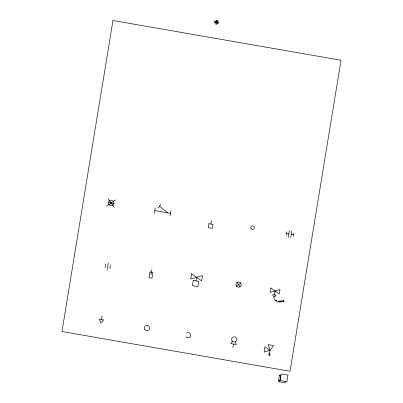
<?xml version="1.0" encoding="UTF-8"?>
<svg xmlns="http://www.w3.org/2000/svg" width="403" height="403" viewBox="0 0 403 403"><rect width="100%" height="100%" fill="white"/><g stroke="black" fill="none" stroke-linecap="round" stroke-linejoin="round"><path stroke-width="0.6" d="M104.997 267.738L105.581 264.182M107.117 269.934L108.281 262.827M101.46 319.564L102.1 315.675M109.823 268.579L110.402 265.023M154.359 213.273L155.231 207.938M151.029 274.796L151.896 269.511M170.051 216.003L170.927 210.673M217.207 22.971L217.413 21.722M196.014 280.851L196.599 277.299M210.96 224.043L211.545 220.491M232.929 347.608L233.513 344.051M274.413 294.905L275.058 290.966M286.125 235.312L286.704 231.755M288.246 237.508L289.409 230.4M269.103 355.92L270.005 350.409L268.141 344.6L273.617 345.552L270.005 350.409L264.096 352.121L264.967 346.792L270.005 350.409M290.659 237.926L291.822 230.818M293.359 236.571L293.943 233.015M280.014 380.558L281.108 373.893L287.949 375.087L286.855 381.752L279.219 380.437L279.002 381.772L285.203 382.85L285.42 381.515M158.389 208.044L160.767 204.492M232.466 341.306L230.778 343.573L236.249 344.53L235.377 341.815M106.699 206.104L115.676 199.913M236.41 286.095L240.722 283.123M216.058 21.404L217.403 21.636M215.827 22.815L217.172 23.052M108.452 202.533L113.923 203.485M154.792 210.603L170.489 213.338M286.412 233.533L288.825 233.952M291.238 234.375L293.651 234.793M268.866 353.149L270.206 353.386M268 354.721L270.529 355.164M159.578 206.265L167.89 212.885M283.561 300.386L283.717 300.714A0.69 0.67 19.4 0 1 283.551 301.122A1.748 1.698 19.4 0 1 283.022 301.515A3.491 3.39 19.4 0 1 282.604 301.681A2.715 2.635 19.4 0 1 282.216 301.776A2.211 2.146 19.4 0 1 281.571 301.792A1.446 1.405 19.4 0 1 281.067 301.635A0.791 0.771 19.4 0 1 280.805 301.419A0.599 0.584 19.4 0 1 280.735 300.764L281.229 300.653L281.435 301.202A1.002 0.977 19.4 0 1 281.244 301.545A1.325 1.29 19.4 0 1 280.75 301.887A2.121 2.06 19.4 0 1 279.989 302.033A2.997 2.907 19.4 0 1 279.435 301.988A0.977 0.947 19.4 0 1 279.128 301.882A0.821 0.796 19.4 0 1 278.75 301.479A0.574 0.559 19.4 0 1 278.73 301.122L279.078 300.845L279.445 301.076A0.544 0.529 19.4 0 1 279.339 301.61A1.174 1.138 19.4 0 1 279.007 301.862A1.783 1.733 19.4 0 1 278.423 302.033A1.592 1.547 19.4 0 1 277.843 301.998A2.499 2.428 19.4 0 1 277.471 301.877A5.148 4.997 19.4 0 1 276.957 301.63A3.743 3.632 19.4 0 1 276.206 301.091A0.877 0.846 19.4 0 1 275.969 300.719A0.589 0.574 19.4 0 1 275.944 300.487A0.791 0.771 19.4 0 1 276.015 300.23A0.695 0.675 19.4 0 1 276.236 299.978L276.785 300.346A0.957 0.927 19.4 0 1 276.629 300.552A0.584 0.564 19.4 0 1 276.171 300.719A2.055 1.995 19.4 0 1 275.284 300.447A1.703 1.652 19.4 0 1 274.74 299.953A5.365 5.209 19.4 0 1 274.126 298.825A3.058 2.967 19.4 0 1 273.919 297.696A3.793 3.682 19.4 0 1 274.161 296.452A1.612 1.567 19.4 0 0 276 295.182L272.826 294.628A1.612 1.567 19.4 0 0 274.161 296.452M237.004 282.473L240.128 286.74M107.933 198.563L114.442 207.454M283.551 300.391A0.519 0.504 19.4 0 0 282.705 300.688A0.63 0.61 19.4 0 0 282.79 301.061A0.987 0.962 19.4 0 0 283.133 301.409A1.476 1.431 19.4 0 0 283.49 301.57A1.32 1.28 19.4 0 0 283.853 301.63A0.851 0.826 19.4 0 0 284.145 301.585A1.234 1.199 19.4 0 0 284.458 301.424M186.453 333.105A2.67 2.589 19.4 0 1 190.191 333.724A2.67 2.589 19.4 0 1 189.591 337.356A2.67 2.589 19.4 0 1 185.869 336.676M112.956 20.513L61.966 331.533L290.044 371.264L341.034 60.248L112.956 20.513M149.961 271.949L149.019 277.692L151.966 278.206L152.908 272.463L149.961 271.949M214.678 21.243L214.472 22.497L218.552 23.208L218.758 21.953L214.678 21.243M216.265 20.15L215.62 24.069L216.965 24.301L217.61 20.382L216.265 20.15M191.561 273.677L190.69 279.007L202.513 275.587L201.636 280.916L191.561 273.677M193.279 280.377L192.407 285.707L197.878 286.659L198.755 281.329L193.279 280.377M208.905 223.685L208.25 227.685L212.356 228.4L213.011 224.4L208.905 223.685M270.861 287.949L270.131 292.392L279.984 289.535L279.254 293.978L270.861 287.949M279.38 375.153L278.428 380.986L279.793 381.223L280.75 375.389L279.38 375.153M103.531 319.927L100.891 323.055L99.395 319.206L103.531 319.927M109.017 204.648A2.781 2.7 19.4 0 0 113.762 204.054A2.781 2.7 19.4 0 0 110.785 200.321A2.781 2.7 19.4 0 0 109.017 204.648M251.18 228.723A1.824 1.768 19.4 0 0 254.288 228.32A1.824 1.768 19.4 0 0 252.323 225.881A1.824 1.768 19.4 0 0 251.18 228.723M236.49 286.195A2.67 2.589 19.4 0 0 241.044 285.601A2.67 2.589 19.4 0 0 238.168 282.029A2.67 2.589 19.4 0 0 236.49 286.195M144.909 329.649A2.67 2.589 19.4 0 0 149.468 329.055A2.67 2.589 19.4 0 0 146.586 325.488A2.67 2.589 19.4 0 0 144.909 329.649M232.193 341.014A2.67 2.589 19.4 0 0 236.747 340.419A2.67 2.589 19.4 0 0 233.871 336.853A2.67 2.589 19.4 0 0 232.193 341.014"/></g></svg>
